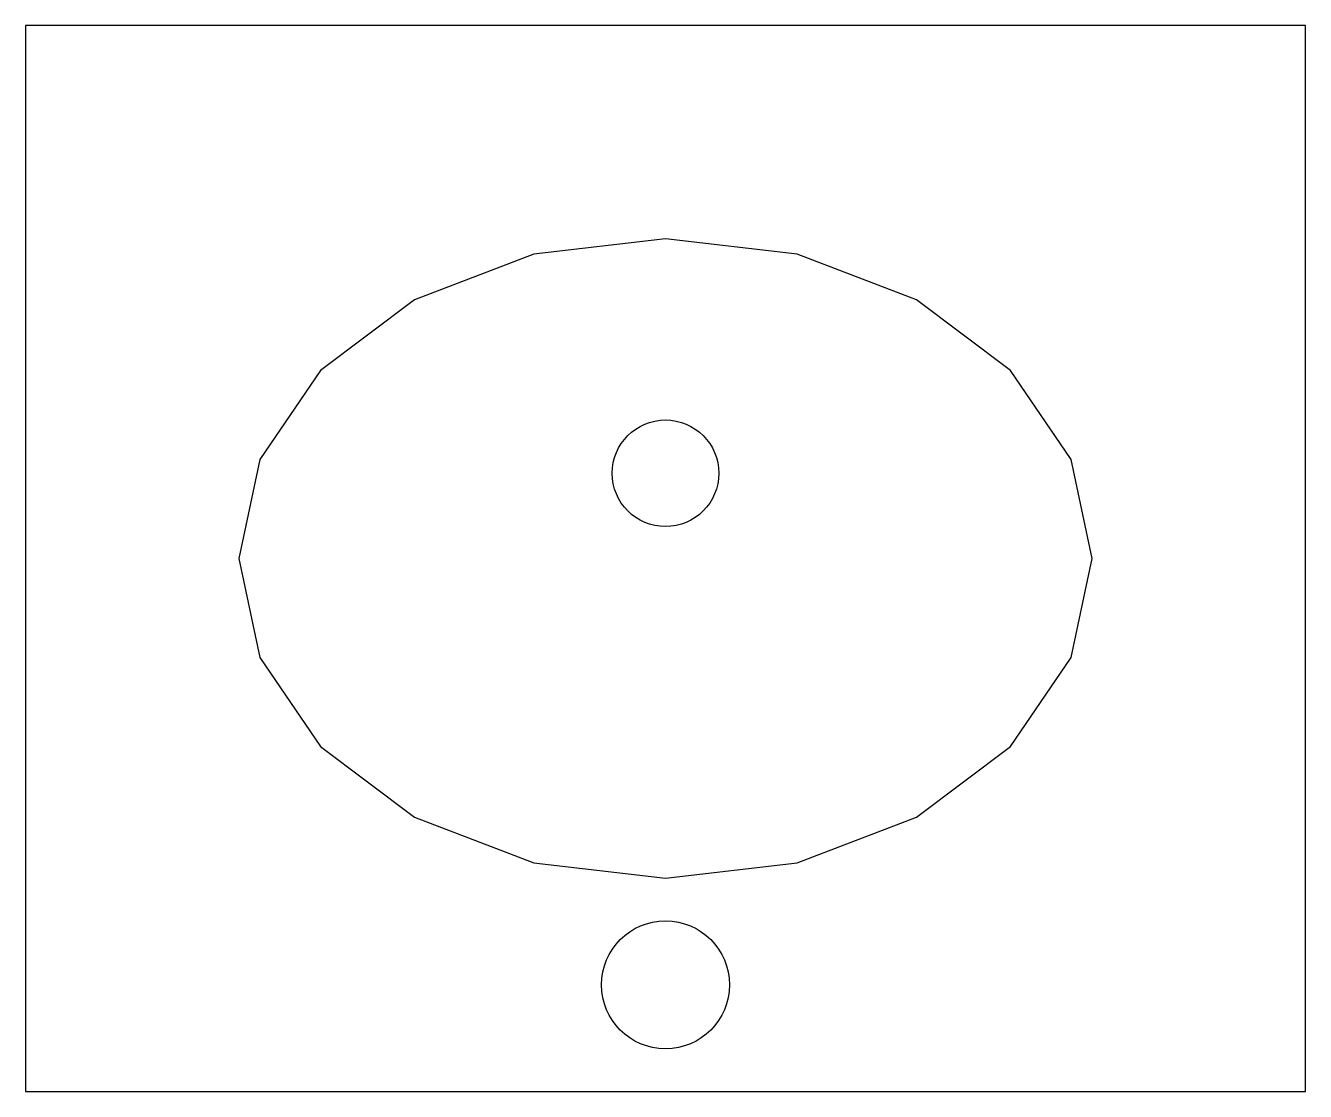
# Model space of a CAD drawing. Header units: metres. Extents: x -0.3 to 0.3, y -0.25 to 0.25.
import ezdxf

# ---------------------------------------------------------------- set-up
doc = ezdxf.new("R2010")
doc.units = ezdxf.units.M
doc.layers.add('XARCH-PLAN', color=2, linetype='Continuous')

# ---------------------------------------------------------------- blocks, each defined once
blk = doc.blocks.new('XA-Washbasin')
for points in [[(-0.3, -0.25), (0.3, -0.25), (0.3, 0.25), (-0.3, 0.25)], [(0.2, 0), (0.1902, 0.0464), (0.1618, 0.0882), (0.1176, 0.1214), (0.0618, 0.1427), (0, 0.15), (-0.0618, 0.1427), (-0.1176, 0.1214), (-0.1618, 0.0882), (-0.1902, 0.0464), (-0.2, 0), (-0.1902, -0.0464), (-0.1618, -0.0882), (-0.1176, -0.1214), (-0.0618, -0.1427), (0, -0.15), (0.0618, -0.1427), (0.1176, -0.1214), (0.1618, -0.0882), (0.1902, -0.0464)]]:
    blk.add_lwpolyline(points, close=True)
for centre, radius in [((0, 0.04), 0.025), ((0, -0.2), 0.03)]:
    blk.add_circle(centre, radius)

msp = doc.modelspace()

# ---------------------------------------------------------------- block references
at = {"layer": 'XARCH-PLAN'}
msp.add_blockref('XA-Washbasin', (0, 0), dxfattribs=at)

doc.saveas('drawing.dxf')
